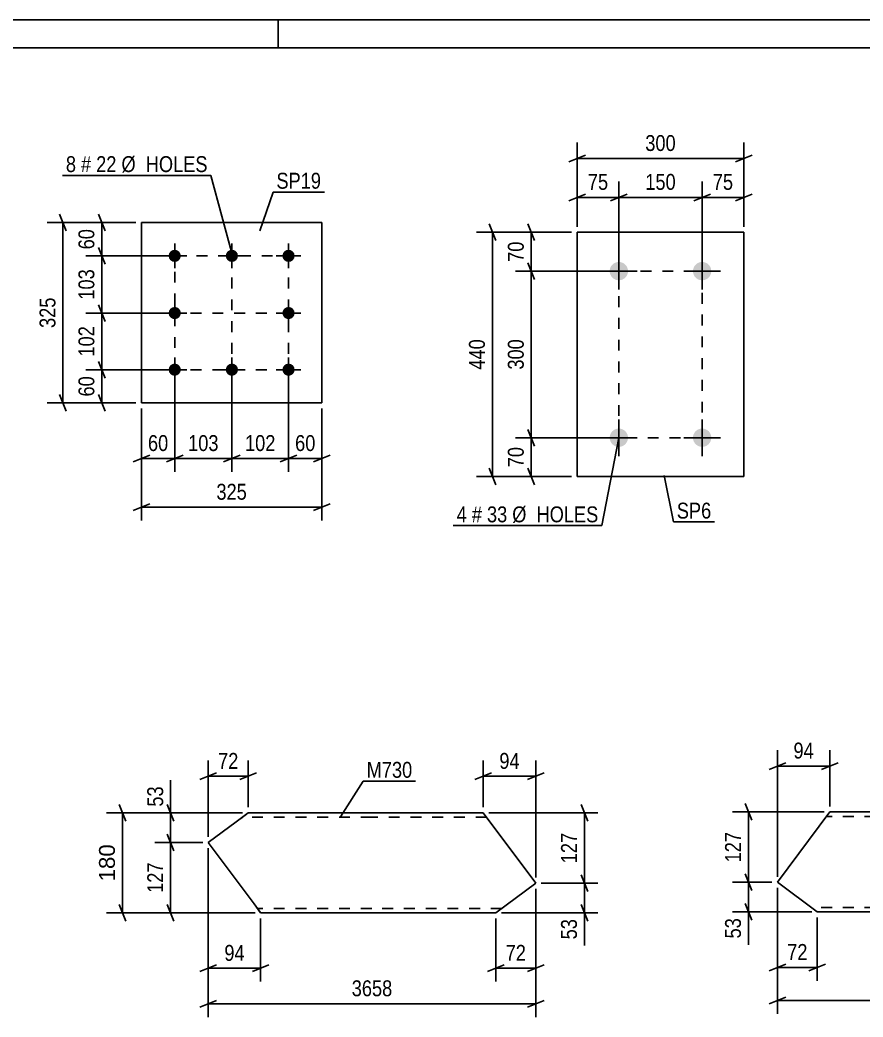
# Model space of a CAD drawing. Header units: millimetres. Extents: x 0 to 594, y 0 to 420.
# Drawn here: x 127.5 to 279.4, y 240.4 to 420 of the extents above; entities that cross this region are included whole.
import ezdxf

# ---------------------------------------------------------------- set-up
doc = ezdxf.new("R2010")
doc.units = ezdxf.units.MM
doc.linetypes.add('DXK_LINE_DOT2', pattern=[3.9198, 1.9599, -1.9599])
doc.styles.add('Arial', font='ARIAL.TTF', dxfattribs={"height": 0.2})
doc.styles.add('Arial Narrow', font='ARIALN.TTF', dxfattribs={"height": 0.2})

# ---------------------------------------------------------------- blocks, each defined once
blk = doc.blocks.new('Unknown-761555078-1135')
at = {"color": 5, "linetype": 'Continuous'}
for p, q in [((594, 420), (0, 420)), ((174, 415), (174, 420)), ((589, 415), (5, 415))]:
    blk.add_line(p, q, dxfattribs=at)
blk = doc.blocks.new('Part-761555078-8612 - 8611')
at = {"color": 2, "linetype": 'Continuous'}
for p, q in [((263.95, 264.68), (273.37, 277.35)), ((293.37, 277.35), (273.37, 277.35)), ((313.47, 277.35), (293.47, 277.35)), ((318.86, 259.35), (313.47, 277.35)), ((271.11, 259.35), (263.95, 264.68)), ((293.37, 259.35), (271.11, 259.35)), ((318.86, 259.35), (293.47, 259.35))]:
    blk.add_line(p, q, dxfattribs=at)
at = {"color": 7, "linetype": 'DXK_LINE_DOT2'}
for p, q in [((293.37, 276.55), (272.78, 276.55)), ((313.71, 276.55), (293.47, 276.55)), ((293.37, 260.15), (270.04, 260.15)), ((318.62, 260.15), (293.47, 260.15)), ((318.62, 260.15), (318.6, 260.21))]:
    blk.add_line(p, q, dxfattribs=at)
blk = doc.blocks.new('Part-761555078-8619 - 8618')
at = {"color": 2, "linetype": 'Continuous'}
for p, q in [((168.61, 277.19), (166.46, 275.59)), ((190.87, 277.19), (168.61, 277.19)), ((210.97, 277.19), (190.97, 277.19)), ((220.4, 264.52), (210.97, 277.19)), ((166.46, 275.59), (161.44, 271.85)), ((169.68, 260.79), (161.44, 271.85)), ((220.4, 264.52), (213.23, 259.19)), ((170.87, 259.19), (169.68, 260.79)), ((170.87, 259.19), (190.87, 259.19)), ((190.97, 259.19), (213.23, 259.19))]:
    blk.add_line(p, q, dxfattribs=at)
at = {"color": 7, "linetype": 'DXK_LINE_DOT2'}
for p, q in [((168.61, 277.19), (167.28, 276.2)), ((190.87, 276.39), (167.54, 276.39)), ((211.57, 276.39), (190.97, 276.39)), ((170.78, 259.31), (169.68, 260.79)), ((190.87, 259.99), (170.28, 259.99)), ((214.31, 259.99), (190.97, 259.99))]:
    blk.add_line(p, q, dxfattribs=at)
blk = doc.blocks.new('Part-761555078-8661 - 8660')
at = {"color": 2, "linetype": 'Continuous'}
for p, q in [((181.89, 383.51), (149.39, 383.51)), ((149.39, 383.51), (149.39, 351.01)), ((181.89, 351.01), (181.89, 383.51)), ((149.39, 351.01), (181.89, 351.01))]:
    blk.add_line(p, q, dxfattribs=at)
blk = doc.blocks.new('Bolt-761555078-8662 - 8660')
at = {"linetype": 'Continuous'}
for points in [[(155.39, 378.61, -1), (155.39, 376.41, -1)], [(165.69, 378.61, -1), (165.69, 376.41, -1)], [(175.89, 378.61, -1), (175.89, 376.41, -1)], [(155.39, 368.31, -1), (155.39, 366.11, -1)], [(175.89, 368.31, -1), (175.89, 366.11, -1)], [(155.39, 358.11, -1), (155.39, 355.91, -1)], [(165.69, 358.11, -1), (165.69, 355.91, -1)], [(175.89, 358.11, -1), (175.89, 355.91, -1)]]:
    blk.add_hatch(color=1, dxfattribs=at).paths.add_polyline_path(points)
at = {"color": 1, "linetype": 'Continuous'}
for p, q in [((155.39, 379.71), (155.39, 375.31)), ((165.69, 379.71), (165.69, 375.31)), ((175.89, 379.71), (175.89, 375.31)), ((153.19, 377.51), (157.59, 377.51)), ((163.49, 377.51), (167.89, 377.51)), ((173.69, 377.51), (178.09, 377.51)), ((155.39, 369.41), (155.39, 365.01)), ((175.89, 369.41), (175.89, 365.01)), ((153.19, 367.21), (157.59, 367.21)), ((173.69, 367.21), (178.09, 367.21)), ((155.39, 359.21), (155.39, 354.81)), ((165.69, 359.21), (165.69, 354.81)), ((175.89, 359.21), (175.89, 354.81)), ((153.19, 357.01), (157.59, 357.01)), ((163.49, 357.01), (167.89, 357.01)), ((173.69, 357.01), (178.09, 357.01))]:
    blk.add_line(p, q, dxfattribs=at)
blk = doc.blocks.new('Part-761555078-8693 - 8692')
at = {"color": 2, "linetype": 'Continuous'}
for p, q in [((227.88, 337.76), (227.88, 381.76)), ((227.88, 381.76), (257.88, 381.76)), ((257.88, 381.76), (257.88, 337.76)), ((257.88, 337.76), (227.88, 337.76))]:
    blk.add_line(p, q, dxfattribs=at)
blk = doc.blocks.new('Bolt-761555078-8694 - 8692')
at = {"linetype": 'Continuous'}
for points in [[(235.38, 376.41, -1), (235.38, 373.11, -1)], [(250.38, 376.41, -1), (250.38, 373.11, -1)], [(235.38, 346.41, -1), (235.38, 343.11, -1)], [(250.38, 346.41, -1), (250.38, 343.11, -1)]]:
    blk.add_hatch(color=1, dxfattribs=at).paths.add_polyline_path(points)
at = {"color": 1, "linetype": 'Continuous'}
for p, q in [((235.38, 378.06), (235.38, 371.46)), ((250.38, 378.06), (250.38, 371.46)), ((232.08, 374.76), (238.68, 374.76)), ((247.08, 374.76), (253.68, 374.76)), ((235.38, 348.06), (235.38, 341.46)), ((250.38, 348.06), (250.38, 341.46)), ((232.08, 344.76), (238.68, 344.76)), ((247.08, 344.76), (253.68, 344.76))]:
    blk.add_line(p, q, dxfattribs=at)
blk = doc.blocks.new('Rectangle-761555078-11153 - 8660')
at = {"color": 1, "linetype": 'DXK_LINE_DOT2'}
blk.add_lwpolyline([(155.39, 377.51), (175.89, 377.51), (175.89, 357.01), (155.39, 357.01), (155.39, 377.51)], close=True, dxfattribs=at)
blk = doc.blocks.new('Rectangle-761555078-11181 - 8692')
at = {"color": 1, "linetype": 'DXK_LINE_DOT2'}
blk.add_lwpolyline([(235.38, 374.76), (250.38, 374.76), (250.38, 344.76), (235.38, 344.76), (235.38, 374.76)], close=True, dxfattribs=at)
blk = doc.blocks.new('Line-761555078-11163 - 8660')
at = {"color": 1, "linetype": 'DXK_LINE_DOT2'}
blk.add_line((175.89, 367.21), (155.39, 367.21), dxfattribs=at)
blk = doc.blocks.new('Line-761555078-11170 - 8660')
at = {"color": 1, "linetype": 'DXK_LINE_DOT2'}
blk.add_line((165.69, 377.51), (165.69, 357.01), dxfattribs=at)
blk = doc.blocks.new('StraightDimension-761555078-8966 - 8611')
at = {"color": 7, "linetype": 'Continuous'}
for p, q in [((258.12, 266.18), (259.32, 263.18)), ((262.95, 264.68), (255.87, 264.68)), ((258.72, 259.35), (258.72, 264.68)), ((259.32, 257.85), (258.12, 260.85)), ((270.11, 259.35), (255.87, 259.35))]:
    blk.add_line(p, q, dxfattribs=at)
at = {"color": 0}
blk.add_wipeout([(257.97, 258.82), (253.77, 258.82), (253.77, 253.97), (257.97, 253.97)], dxfattribs=at)
at = {"color": 7, "linetype": 'Continuous'}
blk.add_line((258.72, 259.35), (258.72, 253.44), dxfattribs=at)
blk.add_line((258.72, 259.35), (258.72, 253.44), dxfattribs=at)
at = {"color": 3, "style": 'Arial Narrow'}
blk.add_text('53', height=2.863, rotation=90.0002, dxfattribs=at).set_placement((257.37, 254.57))
blk = doc.blocks.new('StraightDimension-761555078-8957 - 8611')
at = {"color": 7, "linetype": 'Continuous'}
for p, q in [((263.95, 265.68), (263.95, 288.48)), ((273.37, 278.35), (273.37, 288.48)), ((262.45, 285.03), (265.45, 286.23)), ((263.95, 285.63), (273.37, 285.63)), ((274.87, 286.23), (271.87, 285.03))]:
    blk.add_line(p, q, dxfattribs=at)
at = {"color": 0}
blk.add_wipeout([(271.09, 286.38), (271.09, 290.58), (266.23, 290.58), (266.23, 286.38)], dxfattribs=at)
at = {"color": 3, "style": 'Arial Narrow'}
blk.add_text('94', height=2.863, dxfattribs=at).set_placement((266.83, 286.98))
blk = doc.blocks.new('StraightDimension-761555078-8961 - 8611')
at = {"color": 7, "linetype": 'Continuous'}
for p, q in [((263.95, 263.68), (263.95, 246.95)), ((271.11, 258.35), (271.11, 246.95)), ((262.45, 248.75), (265.45, 249.95)), ((272.61, 249.95), (269.61, 248.75)), ((263.95, 249.35), (271.11, 249.35))]:
    blk.add_line(p, q, dxfattribs=at)
at = {"color": 0}
blk.add_wipeout([(269.96, 250.1), (269.96, 254.3), (265.1, 254.3), (265.1, 250.1)], dxfattribs=at)
at = {"color": 3, "style": 'Arial Narrow'}
blk.add_text('72', height=2.863, dxfattribs=at).set_placement((265.7, 250.7))
blk = doc.blocks.new('StraightDimension-761555078-8965 - 8611')
at = {"color": 7, "linetype": 'Continuous'}
for p, q in [((259.32, 275.85), (258.12, 278.85)), ((272.37, 277.35), (255.87, 277.35)), ((258.72, 264.68), (258.72, 277.35)), ((258.12, 266.18), (259.32, 263.18)), ((262.95, 264.68), (255.87, 264.68))]:
    blk.add_line(p, q, dxfattribs=at)
at = {"color": 0}
blk.add_wipeout([(257.97, 274.36), (253.77, 274.36), (253.77, 267.67), (257.97, 267.67)], dxfattribs=at)
at = {"color": 3, "style": 'Arial Narrow'}
blk.add_text('127', height=2.863, rotation=90.0002, dxfattribs=at).set_placement((257.37, 268.27))
blk = doc.blocks.new('StraightDimension-761555078-8979 - 8611')
at = {"color": 7, "linetype": 'Continuous'}
for p, q in [((263.95, 263.68), (263.95, 240.98)), ((318.86, 258.35), (318.86, 240.98)), ((265.45, 243.98), (262.45, 242.78)), ((263.95, 243.38), (318.86, 243.38)), ((317.36, 242.78), (320.36, 243.98))]:
    blk.add_line(p, q, dxfattribs=at)
at = {"color": 0}
blk.add_wipeout([(295.66, 244.13), (295.66, 248.33), (287.15, 248.33), (287.15, 244.13)], dxfattribs=at)
at = {"color": 3, "style": 'Arial Narrow'}
blk.add_text('1762', height=2.863, dxfattribs=at).set_placement((287.75, 244.73))
blk = doc.blocks.new('StraightDimension-761555078-8995 - 8618')
at = {"color": 7, "linetype": 'Continuous'}
for p, q in [((161.44, 272.85), (161.44, 286.62)), ((168.61, 278.19), (168.61, 286.62)), ((159.94, 283.17), (162.94, 284.37)), ((161.44, 283.77), (168.61, 283.77)), ((170.11, 284.37), (167.11, 283.17))]:
    blk.add_line(p, q, dxfattribs=at)
at = {"color": 0}
blk.add_wipeout([(167.46, 284.52), (167.46, 288.72), (162.6, 288.72), (162.6, 284.52)], dxfattribs=at)
at = {"color": 3, "style": 'Arial Narrow'}
blk.add_text('72', height=2.863, dxfattribs=at).set_placement((163.2, 285.12))
blk = doc.blocks.new('StraightDimension-761555078-8987 - 8618')
at = {"color": 7, "linetype": 'Continuous'}
for p, q in [((161.44, 270.85), (161.44, 246.79)), ((170.87, 258.19), (170.87, 246.79)), ((159.94, 248.59), (162.94, 249.79)), ((172.37, 249.79), (169.37, 248.59)), ((161.44, 249.19), (170.87, 249.19))]:
    blk.add_line(p, q, dxfattribs=at)
at = {"color": 0}
blk.add_wipeout([(168.59, 249.94), (168.59, 254.14), (163.73, 254.14), (163.73, 249.94)], dxfattribs=at)
at = {"color": 3, "style": 'Arial Narrow'}
blk.add_text('94', height=2.863, dxfattribs=at).set_placement((164.33, 250.54))
blk = doc.blocks.new('StraightDimension-761555078-8999 - 8618')
at = {"color": 7, "linetype": 'Continuous'}
for p, q in [((154.06, 278.69), (155.26, 275.69)), ((167.61, 277.19), (151.81, 277.19)), ((154.66, 271.85), (154.66, 277.19)), ((155.26, 270.35), (154.06, 273.35)), ((160.44, 271.85), (151.81, 271.85))]:
    blk.add_line(p, q, dxfattribs=at)
at = {"color": 0}
blk.add_wipeout([(153.91, 282.57), (149.71, 282.57), (149.71, 277.71), (153.91, 277.71)], dxfattribs=at)
at = {"color": 7, "linetype": 'Continuous'}
blk.add_line((154.66, 277.19), (154.66, 283.09), dxfattribs=at)
blk.add_line((154.66, 277.19), (154.66, 283.09), dxfattribs=at)
at = {"color": 3, "style": 'Arial Narrow'}
blk.add_text('53', height=2.863, rotation=90.0002, dxfattribs=at).set_placement((153.31, 278.31))
blk = doc.blocks.new('StraightDimension-761555078-8991 - 8618')
at = {"color": 7, "linetype": 'Continuous'}
for p, q in [((210.97, 278.19), (210.97, 286.62)), ((220.4, 265.52), (220.4, 286.62)), ((209.47, 283.17), (212.47, 284.37)), ((210.97, 283.77), (220.4, 283.77)), ((221.9, 284.37), (218.9, 283.17))]:
    blk.add_line(p, q, dxfattribs=at)
at = {"color": 0}
blk.add_wipeout([(218.12, 284.52), (218.12, 288.72), (213.26, 288.72), (213.26, 284.52)], dxfattribs=at)
at = {"color": 3, "style": 'Arial Narrow'}
blk.add_text('94', height=2.863, dxfattribs=at).set_placement((213.86, 285.12))
blk = doc.blocks.new('StraightDimension-761555078-8983 - 8618')
at = {"color": 7, "linetype": 'Continuous'}
for p, q in [((220.4, 263.52), (220.4, 246.79)), ((213.23, 258.19), (213.23, 246.79)), ((211.73, 248.59), (214.73, 249.79)), ((221.9, 249.79), (218.9, 248.59)), ((213.23, 249.19), (220.4, 249.19))]:
    blk.add_line(p, q, dxfattribs=at)
at = {"color": 0}
blk.add_wipeout([(219.25, 249.94), (219.25, 254.14), (214.39, 254.14), (214.39, 249.94)], dxfattribs=at)
at = {"color": 3, "style": 'Arial Narrow'}
blk.add_text('72', height=2.863, dxfattribs=at).set_placement((214.99, 250.54))
blk = doc.blocks.new('StraightDimension-761555078-9000 - 8618')
at = {"color": 7, "linetype": 'Continuous'}
for p, q in [((155.26, 270.35), (154.06, 273.35)), ((160.44, 271.85), (151.81, 271.85)), ((154.66, 259.19), (154.66, 271.85)), ((154.06, 260.69), (155.26, 257.69)), ((169.87, 259.19), (151.81, 259.19))]:
    blk.add_line(p, q, dxfattribs=at)
at = {"color": 0}
blk.add_wipeout([(153.91, 268.86), (149.71, 268.86), (149.71, 262.18), (153.91, 262.18)], dxfattribs=at)
at = {"color": 3, "style": 'Arial Narrow'}
blk.add_text('127', height=2.863, rotation=90.0002, dxfattribs=at).set_placement((153.31, 262.78))
blk = doc.blocks.new('StraightDimension-761555078-9007 - 8618')
at = {"color": 7, "linetype": 'Continuous'}
for p, q in [((229.78, 275.69), (228.58, 278.69)), ((211.97, 277.19), (231.58, 277.19)), ((229.18, 264.52), (229.18, 277.19)), ((228.58, 266.02), (229.78, 263.02)), ((221.4, 264.52), (231.58, 264.52))]:
    blk.add_line(p, q, dxfattribs=at)
at = {"color": 0}
blk.add_wipeout([(228.43, 274.2), (224.23, 274.2), (224.23, 267.51), (228.43, 267.51)], dxfattribs=at)
at = {"color": 3, "style": 'Arial Narrow'}
blk.add_text('127', height=2.863, rotation=90.0002, dxfattribs=at).set_placement((227.83, 268.11))
blk = doc.blocks.new('StraightDimension-761555078-9008 - 8618')
at = {"color": 7, "linetype": 'Continuous'}
for p, q in [((228.58, 266.02), (229.78, 263.02)), ((221.4, 264.52), (231.58, 264.52)), ((229.18, 259.19), (229.18, 264.52)), ((229.78, 257.69), (228.58, 260.69)), ((214.23, 259.19), (231.58, 259.19))]:
    blk.add_line(p, q, dxfattribs=at)
at = {"color": 0}
blk.add_wipeout([(228.43, 258.66), (224.23, 258.66), (224.23, 253.81), (228.43, 253.81)], dxfattribs=at)
at = {"color": 7, "linetype": 'Continuous'}
blk.add_line((229.18, 259.19), (229.18, 253.28), dxfattribs=at)
blk.add_line((229.18, 259.19), (229.18, 253.28), dxfattribs=at)
at = {"color": 3, "style": 'Arial Narrow'}
blk.add_text('53', height=2.863, rotation=90.0002, dxfattribs=at).set_placement((227.83, 254.41))
blk = doc.blocks.new('StraightDimension-761555078-9015 - 8618')
at = {"color": 7, "linetype": 'Continuous'}
for p, q in [((161.44, 270.85), (161.44, 240.41)), ((220.4, 263.52), (220.4, 240.41)), ((162.94, 243.41), (159.94, 242.21)), ((161.44, 242.81), (220.4, 242.81)), ((218.9, 242.21), (221.9, 243.41))]:
    blk.add_line(p, q, dxfattribs=at)
at = {"color": 0}
blk.add_wipeout([(195.18, 243.56), (195.18, 247.76), (186.67, 247.76), (186.67, 243.56)], dxfattribs=at)
at = {"color": 3, "style": 'Arial Narrow'}
blk.add_text('3658', height=2.863, dxfattribs=at).set_placement((187.27, 244.16))
blk = doc.blocks.new('StraightDimension-761555078-11758 - 8618')
at = {"color": 7, "linetype": 'Continuous'}
for p, q in [((146.57, 275.69), (145.37, 278.69)), ((167.61, 277.19), (143.12, 277.19)), ((145.97, 259.19), (145.97, 277.19)), ((145.37, 260.69), (146.57, 257.69)), ((169.87, 259.19), (143.12, 259.19))]:
    blk.add_line(p, q, dxfattribs=at)
at = {"color": 0}
blk.add_wipeout([(145.22, 272.12), (141.02, 272.12), (141.02, 264.25), (145.22, 264.25)], dxfattribs=at)
at = {"color": 3, "style": 'Arial'}
blk.add_text('180', height=2.865, rotation=90.0002, dxfattribs=at).set_placement((144.62, 264.85))
blk = doc.blocks.new('StraightDimension-761555078-9081 - 8660')
at = {"color": 7, "linetype": 'Continuous'}
for p, q in [((175.89, 356.01), (175.89, 338.61)), ((181.89, 350.01), (181.89, 338.61)), ((174.39, 340.41), (177.39, 341.61)), ((183.39, 341.61), (180.39, 340.41)), ((175.89, 341.01), (181.89, 341.01))]:
    blk.add_line(p, q, dxfattribs=at)
at = {"color": 0}
blk.add_wipeout([(181.32, 341.76), (181.32, 345.96), (176.47, 345.96), (176.47, 341.76)], dxfattribs=at)
at = {"color": 3, "style": 'Arial Narrow'}
blk.add_text('60', height=2.863, dxfattribs=at).set_placement((177.07, 342.36))
blk = doc.blocks.new('StraightDimension-761555078-9082 - 8660')
at = {"color": 7, "linetype": 'Continuous'}
for p, q in [((165.69, 356.01), (165.69, 338.61)), ((175.89, 356.01), (175.89, 338.61)), ((164.19, 340.41), (167.19, 341.61)), ((177.39, 341.61), (174.39, 340.41)), ((165.69, 341.01), (175.89, 341.01))]:
    blk.add_line(p, q, dxfattribs=at)
at = {"color": 0}
blk.add_wipeout([(174.14, 341.76), (174.14, 345.96), (167.45, 345.96), (167.45, 341.76)], dxfattribs=at)
at = {"color": 3, "style": 'Arial Narrow'}
blk.add_text('102', height=2.863, dxfattribs=at).set_placement((168.05, 342.36))
blk = doc.blocks.new('StraightDimension-761555078-9061 - 8660')
at = {"color": 7, "linetype": 'Continuous'}
for p, q in [((141.66, 385.01), (142.86, 382.01)), ((148.39, 383.51), (139.41, 383.51)), ((142.26, 377.51), (142.26, 383.51)), ((142.86, 376.01), (141.66, 379.01)), ((154.39, 377.51), (139.41, 377.51))]:
    blk.add_line(p, q, dxfattribs=at)
at = {"color": 0}
blk.add_wipeout([(141.51, 382.94), (137.31, 382.94), (137.31, 378.08), (141.51, 378.08)], dxfattribs=at)
at = {"color": 3, "style": 'Arial Narrow'}
blk.add_text('60', height=2.863, rotation=90.0002, dxfattribs=at).set_placement((140.91, 378.68))
blk = doc.blocks.new('StraightDimension-761555078-9062 - 8660')
at = {"color": 7, "linetype": 'Continuous'}
for p, q in [((141.66, 379.01), (142.86, 376.01)), ((154.39, 377.51), (139.41, 377.51)), ((142.26, 367.21), (142.26, 377.51)), ((142.86, 365.71), (141.66, 368.71)), ((154.39, 367.21), (139.41, 367.21))]:
    blk.add_line(p, q, dxfattribs=at)
at = {"color": 0}
blk.add_wipeout([(141.51, 375.7), (137.31, 375.7), (137.31, 369.02), (141.51, 369.02)], dxfattribs=at)
at = {"color": 3, "style": 'Arial Narrow'}
blk.add_text('103', height=2.863, rotation=90.0002, dxfattribs=at).set_placement((140.91, 369.62))
blk = doc.blocks.new('StraightDimension-761555078-9063 - 8660')
at = {"color": 7, "linetype": 'Continuous'}
for p, q in [((141.66, 368.71), (142.86, 365.71)), ((154.39, 367.21), (139.41, 367.21)), ((142.26, 357.01), (142.26, 367.21)), ((142.86, 355.51), (141.66, 358.51)), ((154.39, 357.01), (139.41, 357.01))]:
    blk.add_line(p, q, dxfattribs=at)
at = {"color": 0}
blk.add_wipeout([(141.51, 365.45), (137.31, 365.45), (137.31, 358.77), (141.51, 358.77)], dxfattribs=at)
at = {"color": 3, "style": 'Arial Narrow'}
blk.add_text('102', height=2.863, rotation=90.0002, dxfattribs=at).set_placement((140.91, 359.37))
blk = doc.blocks.new('StraightDimension-761555078-9064 - 8660')
at = {"color": 7, "linetype": 'Continuous'}
for p, q in [((141.66, 358.51), (142.86, 355.51)), ((154.39, 357.01), (139.41, 357.01)), ((142.26, 351.01), (142.26, 357.01)), ((142.86, 349.51), (141.66, 352.51)), ((148.39, 351.01), (139.41, 351.01))]:
    blk.add_line(p, q, dxfattribs=at)
at = {"color": 0}
blk.add_wipeout([(141.51, 356.44), (137.31, 356.44), (137.31, 351.58), (141.51, 351.58)], dxfattribs=at)
at = {"color": 3, "style": 'Arial Narrow'}
blk.add_text('60', height=2.863, rotation=90.0002, dxfattribs=at).set_placement((140.91, 352.18))
blk = doc.blocks.new('StraightDimension-761555078-9077 - 8660')
at = {"color": 7, "linetype": 'Continuous'}
for p, q in [((135.86, 382.01), (134.66, 385.01)), ((148.39, 383.51), (132.41, 383.51)), ((135.26, 351.01), (135.26, 383.51)), ((134.66, 352.51), (135.86, 349.51)), ((148.39, 351.01), (132.41, 351.01))]:
    blk.add_line(p, q, dxfattribs=at)
at = {"color": 0}
blk.add_wipeout([(134.51, 370.6), (130.31, 370.6), (130.31, 363.92), (134.51, 363.92)], dxfattribs=at)
at = {"color": 3, "style": 'Arial Narrow'}
blk.add_text('325', height=2.863, rotation=90.0002, dxfattribs=at).set_placement((133.91, 364.52))
blk = doc.blocks.new('StraightDimension-761555078-9083 - 8660')
at = {"color": 7, "linetype": 'Continuous'}
for p, q in [((155.39, 356.01), (155.39, 338.61)), ((165.69, 356.01), (165.69, 338.61)), ((153.89, 340.41), (156.89, 341.61)), ((167.19, 341.61), (164.19, 340.41)), ((155.39, 341.01), (165.69, 341.01))]:
    blk.add_line(p, q, dxfattribs=at)
at = {"color": 0}
blk.add_wipeout([(163.89, 341.76), (163.89, 345.96), (157.2, 345.96), (157.2, 341.76)], dxfattribs=at)
at = {"color": 3, "style": 'Arial Narrow'}
blk.add_text('103', height=2.863, dxfattribs=at).set_placement((157.8, 342.36))
blk = doc.blocks.new('StraightDimension-761555078-9084 - 8660')
at = {"color": 7, "linetype": 'Continuous'}
for p, q in [((155.39, 356.01), (155.39, 338.61)), ((149.39, 350.01), (149.39, 338.61)), ((147.89, 340.41), (150.89, 341.61)), ((156.89, 341.61), (153.89, 340.41)), ((149.39, 341.01), (155.39, 341.01))]:
    blk.add_line(p, q, dxfattribs=at)
at = {"color": 0}
blk.add_wipeout([(154.82, 341.76), (154.82, 345.96), (149.97, 345.96), (149.97, 341.76)], dxfattribs=at)
at = {"color": 3, "style": 'Arial Narrow'}
blk.add_text('60', height=2.863, dxfattribs=at).set_placement((150.57, 342.36))
blk = doc.blocks.new('StraightDimension-761555078-9097 - 8660')
at = {"color": 7, "linetype": 'Continuous'}
for p, q in [((149.39, 350.01), (149.39, 329.84)), ((181.89, 350.01), (181.89, 329.84)), ((150.89, 332.84), (147.89, 331.64)), ((149.39, 332.24), (181.89, 332.24)), ((180.39, 331.64), (183.39, 332.84))]:
    blk.add_line(p, q, dxfattribs=at)
at = {"color": 0}
blk.add_wipeout([(168.99, 332.99), (168.99, 337.19), (162.3, 337.19), (162.3, 332.99)], dxfattribs=at)
at = {"color": 3, "style": 'Arial Narrow'}
blk.add_text('325', height=2.863, dxfattribs=at).set_placement((162.9, 333.59))
blk = doc.blocks.new('StraightDimension-761555078-9133 - 8692')
at = {"color": 7, "linetype": 'Continuous'}
for p, q in [((227.88, 382.76), (227.88, 397.9)), ((257.88, 382.76), (257.88, 397.9)), ((229.38, 395.65), (226.38, 394.45)), ((256.38, 394.45), (259.38, 395.65)), ((227.88, 395.05), (257.88, 395.05))]:
    blk.add_line(p, q, dxfattribs=at)
at = {"color": 0}
blk.add_wipeout([(246.22, 395.8), (246.22, 400), (239.54, 400), (239.54, 395.8)], dxfattribs=at)
at = {"color": 3, "style": 'Arial Narrow'}
blk.add_text('300', height=2.863, dxfattribs=at).set_placement((240.14, 396.4))
blk = doc.blocks.new('StraightDimension-761555078-9117 - 8692')
at = {"color": 7, "linetype": 'Continuous'}
for p, q in [((213.2, 380.26), (212, 383.26)), ((226.88, 381.76), (209.75, 381.76)), ((212.6, 337.76), (212.6, 381.76)), ((226.88, 337.76), (209.75, 337.76)), ((212, 339.26), (213.2, 336.26))]:
    blk.add_line(p, q, dxfattribs=at)
at = {"color": 0}
blk.add_wipeout([(211.85, 363.1), (207.65, 363.1), (207.65, 356.42), (211.85, 356.42)], dxfattribs=at)
at = {"color": 3, "style": 'Arial Narrow'}
blk.add_text('440', height=2.863, rotation=90.0002, dxfattribs=at).set_placement((211.25, 357.02))
blk = doc.blocks.new('StraightDimension-761555078-9107 - 8692')
at = {"color": 7, "linetype": 'Continuous'}
for p, q in [((219, 346.26), (220.2, 343.26)), ((234.38, 344.76), (216.75, 344.76)), ((219.6, 337.76), (219.6, 344.76)), ((226.88, 337.76), (216.75, 337.76)), ((220.2, 336.26), (219, 339.26))]:
    blk.add_line(p, q, dxfattribs=at)
at = {"color": 0}
blk.add_wipeout([(218.85, 343.69), (214.65, 343.69), (214.65, 338.83), (218.85, 338.83)], dxfattribs=at)
at = {"color": 3, "style": 'Arial Narrow'}
blk.add_text('70', height=2.863, rotation=90.0002, dxfattribs=at).set_placement((218.25, 339.43))
blk = doc.blocks.new('StraightDimension-761555078-9123 - 8692')
at = {"color": 7, "linetype": 'Continuous'}
for p, q in [((227.88, 382.76), (227.88, 390.9)), ((235.38, 375.76), (235.38, 390.9)), ((226.38, 387.45), (229.38, 388.65)), ((227.88, 388.05), (235.38, 388.05)), ((236.88, 388.65), (233.88, 387.45))]:
    blk.add_line(p, q, dxfattribs=at)
at = {"color": 0}
blk.add_wipeout([(234.06, 388.8), (234.06, 393), (229.2, 393), (229.2, 388.8)], dxfattribs=at)
at = {"color": 3, "style": 'Arial Narrow'}
blk.add_text('75', height=2.863, dxfattribs=at).set_placement((229.8, 389.4))
blk = doc.blocks.new('StraightDimension-761555078-9105 - 8692')
at = {"color": 7, "linetype": 'Continuous'}
for p, q in [((219, 383.26), (220.2, 380.26)), ((226.88, 381.76), (216.75, 381.76)), ((219.6, 374.76), (219.6, 381.76)), ((220.2, 373.26), (219, 376.26)), ((234.38, 374.76), (216.75, 374.76))]:
    blk.add_line(p, q, dxfattribs=at)
at = {"color": 0}
blk.add_wipeout([(218.85, 380.69), (214.65, 380.69), (214.65, 375.83), (218.85, 375.83)], dxfattribs=at)
at = {"color": 3, "style": 'Arial Narrow'}
blk.add_text('70', height=2.863, rotation=90.0002, dxfattribs=at).set_placement((218.25, 376.43))
blk = doc.blocks.new('StraightDimension-761555078-9106 - 8692')
at = {"color": 7, "linetype": 'Continuous'}
for p, q in [((220.2, 373.26), (219, 376.26)), ((234.38, 374.76), (216.75, 374.76)), ((219.6, 344.76), (219.6, 374.76)), ((219, 346.26), (220.2, 343.26)), ((234.38, 344.76), (216.75, 344.76))]:
    blk.add_line(p, q, dxfattribs=at)
at = {"color": 0}
blk.add_wipeout([(218.85, 363.1), (214.65, 363.1), (214.65, 356.42), (218.85, 356.42)], dxfattribs=at)
at = {"color": 3, "style": 'Arial Narrow'}
blk.add_text('300', height=2.863, rotation=90.0002, dxfattribs=at).set_placement((218.25, 357.02))
blk = doc.blocks.new('StraightDimension-761555078-9121 - 8692')
at = {"color": 7, "linetype": 'Continuous'}
for p, q in [((250.38, 375.76), (250.38, 390.9)), ((257.88, 382.76), (257.88, 390.9)), ((248.88, 387.45), (251.88, 388.65)), ((250.38, 388.05), (257.88, 388.05)), ((259.38, 388.65), (256.38, 387.45))]:
    blk.add_line(p, q, dxfattribs=at)
at = {"color": 0}
blk.add_wipeout([(256.56, 388.8), (256.56, 393), (251.7, 393), (251.7, 388.8)], dxfattribs=at)
at = {"color": 3, "style": 'Arial Narrow'}
blk.add_text('75', height=2.863, dxfattribs=at).set_placement((252.3, 389.4))
blk = doc.blocks.new('StraightDimension-761555078-9122 - 8692')
at = {"color": 7, "linetype": 'Continuous'}
for p, q in [((235.38, 375.76), (235.38, 390.9)), ((250.38, 375.76), (250.38, 390.9)), ((236.88, 388.65), (233.88, 387.45)), ((235.38, 388.05), (250.38, 388.05)), ((248.88, 387.45), (251.88, 388.65))]:
    blk.add_line(p, q, dxfattribs=at)
at = {"color": 0}
blk.add_wipeout([(246.22, 388.8), (246.22, 393), (239.54, 393), (239.54, 388.8)], dxfattribs=at)
at = {"color": 3, "style": 'Arial Narrow'}
blk.add_text('150', height=2.863, dxfattribs=at).set_placement((240.14, 389.4))
blk = doc.blocks.new('Mark-761555078-9258 - 8618')
at = {"color": 0}
blk.add_wipeout([(198.18, 283.51), (198.18, 286.51), (189.96, 286.51), (189.96, 283.51)], dxfattribs=at)
blk.add_wipeout([(198.18, 283.51), (198.18, 286.51), (189.96, 286.51), (189.96, 283.51)], dxfattribs=at)
at = {"color": 30, "linetype": 'Continuous'}
for p, q in [((185.27, 276.5), (189.36, 282.91)), ((189.36, 282.91), (198.78, 282.91))]:
    blk.add_line(p, q, dxfattribs=at)
at = {"color": 3, "style": 'Arial Narrow'}
blk.add_text('M730', height=2.863, dxfattribs=at).set_placement((189.96, 283.51))
blk = doc.blocks.new('Mark-761555078-9273 - 8660')
at = {"color": 0}
for points in [[(137.61, 392.6), (137.61, 395.6), (135.79, 395.6), (135.79, 392.6)], [(140.34, 392.6), (140.34, 395.6), (138.51, 395.6), (138.51, 392.6)], [(144.9, 392.6), (144.9, 395.6), (141.24, 395.6), (141.24, 392.6)], [(161.32, 392.6), (161.32, 395.6), (145.8, 395.6), (145.8, 392.6)]]:
    blk.add_wipeout(points, dxfattribs=at)
for points in [[(137.61, 392.6), (137.61, 395.6), (135.79, 395.6), (135.79, 392.6)], [(140.34, 392.6), (140.34, 395.6), (138.51, 395.6), (138.51, 392.6)], [(144.9, 392.6), (144.9, 395.6), (141.24, 395.6), (141.24, 392.6)], [(161.32, 392.6), (161.32, 395.6), (145.8, 395.6), (145.8, 392.6)]]:
    blk.add_wipeout(points, dxfattribs=at)
at = {"color": 7, "linetype": 'Continuous'}
for p in [(135.19, 392), (165.84, 377.34)]:
    blk.add_line(p, (161.92, 392), dxfattribs=at)
at = {"color": 3, "style": 'Arial Narrow'}
for s, height, p in [('8', 2.86, (135.79, 392.6)), ('#', 2.86, (138.51, 392.6)), ('22', 2.863, (141.24, 392.6)), ('Ø  HOLES', 2.863, (145.8, 392.6))]:
    blk.add_text(s, height=height, dxfattribs=at).set_placement(p)
blk = doc.blocks.new('Mark-761555078-9270 - 8660')
at = {"color": 0}
blk.add_wipeout([(181.75, 389.61), (181.75, 392.61), (173.71, 392.61), (173.71, 389.61)], dxfattribs=at)
blk.add_wipeout([(181.75, 389.61), (181.75, 392.61), (173.71, 392.61), (173.71, 389.61)], dxfattribs=at)
at = {"color": 30, "linetype": 'Continuous'}
for p, q in [((170.7, 382.01), (173.11, 389.01)), ((173.11, 389.01), (182.35, 389.01))]:
    blk.add_line(p, q, dxfattribs=at)
at = {"color": 3, "style": 'Arial Narrow'}
blk.add_text('SP19', height=2.863, dxfattribs=at).set_placement((173.71, 389.61))
blk = doc.blocks.new('Mark-761555078-9280 - 8692')
at = {"color": 0}
for points in [[(208, 329.52), (208, 332.52), (206.17, 332.52), (206.17, 329.52)], [(210.73, 329.52), (210.73, 332.52), (208.9, 332.52), (208.9, 329.52)], [(215.28, 329.52), (215.28, 332.52), (211.63, 332.52), (211.63, 329.52)], [(231.71, 329.52), (231.71, 332.52), (216.18, 332.52), (216.18, 329.52)]]:
    blk.add_wipeout(points, dxfattribs=at)
for points in [[(208, 329.52), (208, 332.52), (206.17, 332.52), (206.17, 329.52)], [(210.73, 329.52), (210.73, 332.52), (208.9, 332.52), (208.9, 329.52)], [(215.28, 329.52), (215.28, 332.52), (211.63, 332.52), (211.63, 329.52)], [(231.71, 329.52), (231.71, 332.52), (216.18, 332.52), (216.18, 329.52)]]:
    blk.add_wipeout(points, dxfattribs=at)
at = {"color": 7, "linetype": 'Continuous'}
for p in [(235.38, 344.76), (205.57, 328.92)]:
    blk.add_line(p, (232.31, 328.92), dxfattribs=at)
at = {"color": 3, "style": 'Arial Narrow'}
for s, height, p in [('4', 2.86, (206.17, 329.52)), ('#', 2.86, (208.9, 329.52)), ('33', 2.863, (211.63, 329.52)), ('Ø  HOLES', 2.863, (216.18, 329.52))]:
    blk.add_text(s, height=height, dxfattribs=at).set_placement(p)
blk = doc.blocks.new('Mark-761555078-9277 - 8692')
at = {"color": 0}
blk.add_wipeout([(252.03, 330.19), (252.03, 333.19), (245.82, 333.19), (245.82, 330.19)], dxfattribs=at)
blk.add_wipeout([(252.03, 330.19), (252.03, 333.19), (245.82, 333.19), (245.82, 330.19)], dxfattribs=at)
at = {"color": 30, "linetype": 'Continuous'}
for p, q in [((243.54, 337.96), (245.22, 329.59)), ((245.22, 329.59), (252.63, 329.59))]:
    blk.add_line(p, q, dxfattribs=at)
at = {"color": 3, "style": 'Arial Narrow'}
blk.add_text('SP6', height=2.863, dxfattribs=at).set_placement((245.82, 330.19))

msp = doc.modelspace()

# ---------------------------------------------------------------- block references
for name in ['Unknown-761555078-1135', 'Part-761555078-8661 - 8660', 'Part-761555078-8693 - 8692', 'Bolt-761555078-8662 - 8660', 'Rectangle-761555078-11153 - 8660', 'Line-761555078-11170 - 8660', 'Bolt-761555078-8694 - 8692', 'Rectangle-761555078-11181 - 8692', 'Line-761555078-11163 - 8660', 'Part-761555078-8619 - 8618', 'Part-761555078-8612 - 8611']:
    msp.add_blockref(name, (0, 0))

# ---------------------------------------------------------------- next in the draw order: block references
for name in ['StraightDimension-761555078-9133 - 8692', 'Mark-761555078-9270 - 8660', 'StraightDimension-761555078-9061 - 8660', 'StraightDimension-761555078-9081 - 8660', 'Mark-761555078-9277 - 8692', 'StraightDimension-761555078-8995 - 8618', 'StraightDimension-761555078-8991 - 8618', 'Mark-761555078-9258 - 8618', 'StraightDimension-761555078-8987 - 8618', 'StraightDimension-761555078-8966 - 8611', 'StraightDimension-761555078-8983 - 8618']:
    msp.add_blockref(name, (0, 0))

# ---------------------------------------------------------------- next in the draw order: block references
for name in ['StraightDimension-761555078-9121 - 8692', 'StraightDimension-761555078-9117 - 8692', 'StraightDimension-761555078-9062 - 8660', 'StraightDimension-761555078-9082 - 8660', 'StraightDimension-761555078-8957 - 8611', 'StraightDimension-761555078-8999 - 8618', 'StraightDimension-761555078-9007 - 8618', 'StraightDimension-761555078-8961 - 8611']:
    msp.add_blockref(name, (0, 0))

# ---------------------------------------------------------------- next in the draw order: block references
for name in ['StraightDimension-761555078-9123 - 8692', 'StraightDimension-761555078-9063 - 8660', 'StraightDimension-761555078-9107 - 8692', 'StraightDimension-761555078-8965 - 8611', 'StraightDimension-761555078-9000 - 8618', 'StraightDimension-761555078-9008 - 8618']:
    msp.add_blockref(name, (0, 0))

# ---------------------------------------------------------------- next in the draw order: block references
for name in ['StraightDimension-761555078-9105 - 8692', 'StraightDimension-761555078-9064 - 8660', 'StraightDimension-761555078-9015 - 8618', 'StraightDimension-761555078-8979 - 8611']:
    msp.add_blockref(name, (0, 0))

# ---------------------------------------------------------------- next in the draw order: block references
for name in ['StraightDimension-761555078-9077 - 8660', 'StraightDimension-761555078-9106 - 8692', 'StraightDimension-761555078-9083 - 8660', 'StraightDimension-761555078-11758 - 8618']:
    msp.add_blockref(name, (0, 0))

# ---------------------------------------------------------------- next in the draw order: block references
for name in ['Mark-761555078-9273 - 8660', 'StraightDimension-761555078-9122 - 8692', 'StraightDimension-761555078-9084 - 8660', 'Mark-761555078-9280 - 8692']:
    msp.add_blockref(name, (0, 0))

# ---------------------------------------------------------------- next in the draw order: block references
msp.add_blockref('StraightDimension-761555078-9097 - 8660', (0, 0))

doc.saveas('drawing.dxf')
